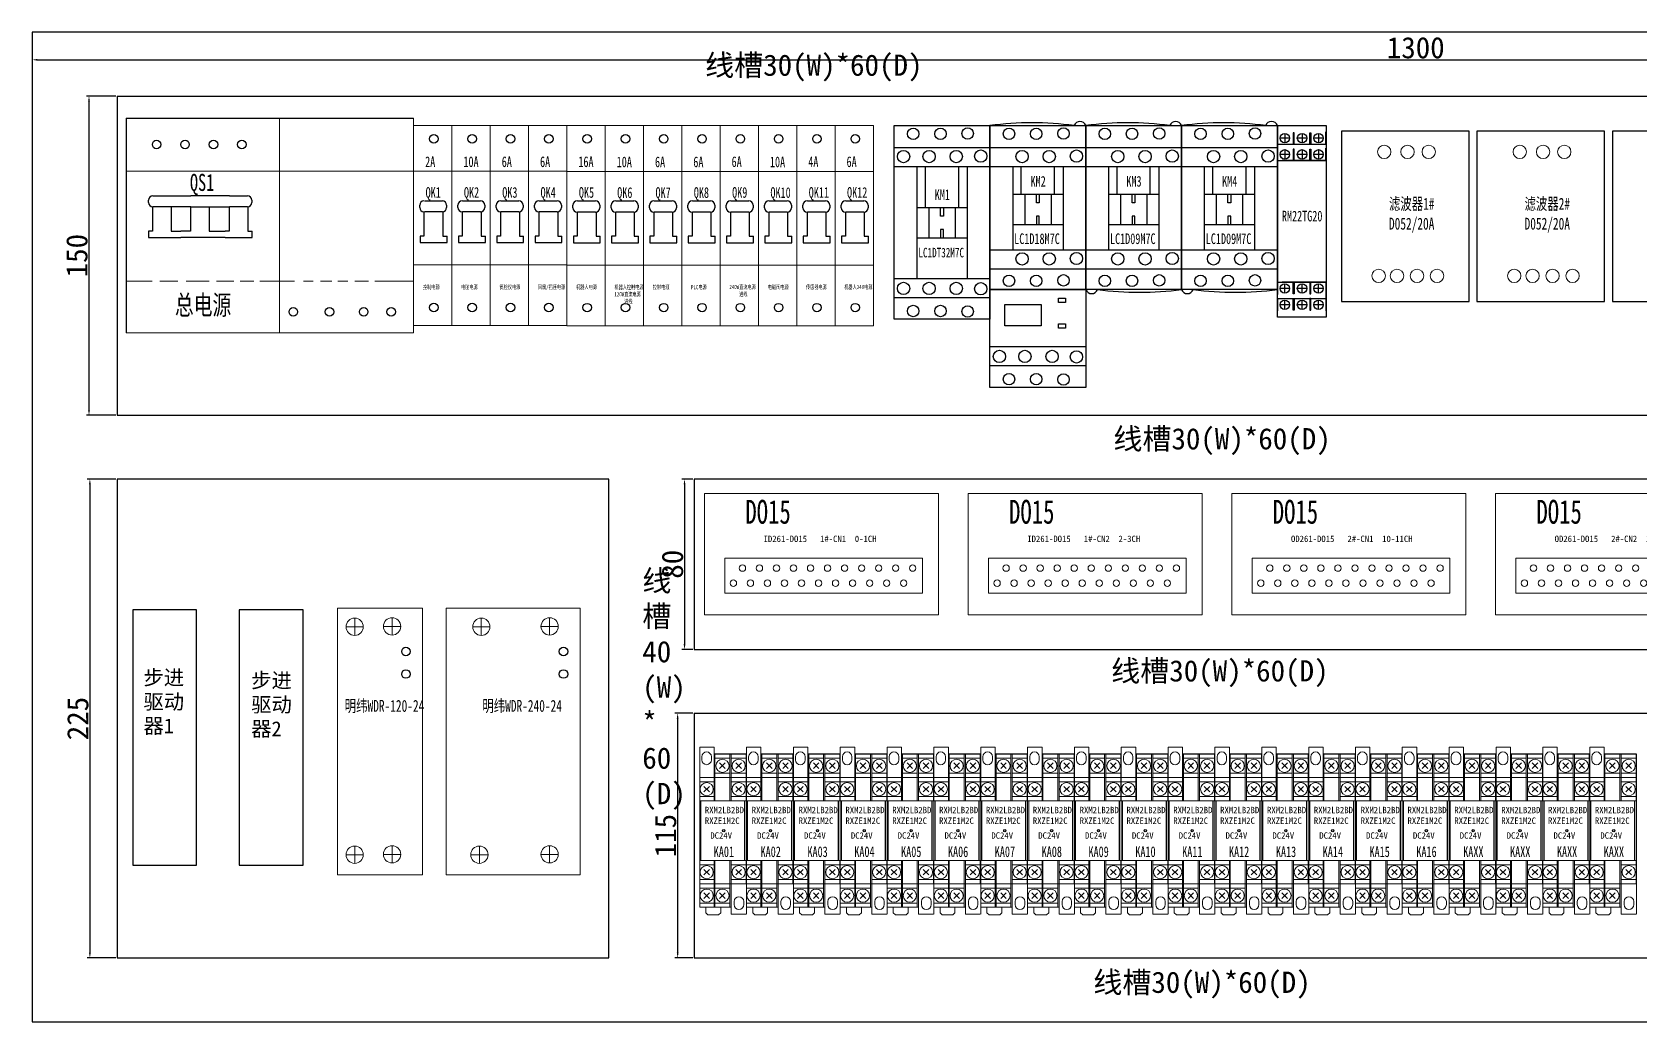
# Model space of a CAD drawing. Header units: millimetres. Extents: x -300 to 5587, y 233 to 3316.
# Drawn here: x 4188 to 4943, y 2559 to 3024 of the extents above; entities that cross this region are included whole.
import ezdxf

# ---------------------------------------------------------------- set-up
doc = ezdxf.new("R2010")
doc.units = ezdxf.units.MM
for name, color, linetype in [('Outline', 7, 'Continuous'), ('TEXT', 2, 'Continuous'), ('细实线层', 7, 'Continuous')]:
    doc.layers.add(name, color=color, linetype=linetype)
doc.layers.add('Z_OM_OUTLINE', color=7, linetype='Continuous', lineweight=30)
doc.styles.add('ST', font='', dxfattribs={"width": 0.8, "height": 300})
doc.styles.get("Standard").update_dxf_attribs({"font": ''})
doc.styles.add('宋', font='', dxfattribs={"width": 0.7})
doc.styles.get('ST').set_extended_font_data('SimSun')
doc.styles.get('Standard').set_extended_font_data('SimSun')
doc.styles.get('宋').set_extended_font_data('SimSun')
doc.dimstyles.new('ISO-25', dxfattribs={"dimtxt": 2.5, "dimasz": 2.5, "dimexe": 1.25, "dimexo": 0.625, "dimtad": 1, "dimtxsty": 'Standard', "dimcen": 2.5, "dimadec": 0, "dimazin": 0, "dimtfac": 1, "dimtmove": 0, "dimatfit": 3, "dimfxl": 1, "dimarcsym": 0})

# ---------------------------------------------------------------- blocks, each defined once
blk = doc.blocks.new('*D62')
at = {"color": 0, "lineweight": -2, "transparency": 16777216}
for p, q in [((4187.59, 3023.09), (4187.59, 3009.47)), ((5487.59, 3023.09), (5487.59, 3009.47)), ((4190.09, 3010.72), (5485.09, 3010.72))]:
    blk.add_line(p, q, dxfattribs=at)
at = {"color": 0, "transparency": 16777216}
for points in [[(4190.09, 3011.13), (4190.09, 3010.3), (4187.59, 3010.72)], [(5485.09, 3010.3), (5485.09, 3011.13), (5487.59, 3010.72)]]:
    blk.add_solid(points, dxfattribs=at)
at = {"layer": 'Defpoints', "color": 0, "transparency": 16777216}
for p in [(4187.59, 3023.71), (5487.59, 3023.71), (5487.59, 3010.72)]:
    blk.add_point(p, dxfattribs=at)
at = {"color": 0, "transparency": 16777216, "insert": (4837.59, 3016.34), "char_height": 3, "attachment_point": 5}
blk.add_mtext('{\\H3.333333x;1300}', dxfattribs=at)
blk = doc.blocks.new('*D64')
at = {"color": 0, "lineweight": -2, "transparency": 16777216}
for p, q in [((4226.96, 2993.71), (4213.04, 2993.71)), ((4214.29, 2991.21), (4214.29, 2846.21)), ((4226.96, 2843.71), (4213.04, 2843.71))]:
    blk.add_line(p, q, dxfattribs=at)
at = {"color": 0, "transparency": 16777216}
for points in [[(4214.71, 2991.21), (4213.87, 2991.21), (4214.29, 2993.71)], [(4213.87, 2846.21), (4214.71, 2846.21), (4214.29, 2843.71)]]:
    blk.add_solid(points, dxfattribs=at)
at = {"layer": 'Defpoints', "color": 0, "transparency": 16777216}
for p in [(4227.59, 2993.71), (4214.29, 2843.71), (4227.59, 2843.71)]:
    blk.add_point(p, dxfattribs=at)
at = {"color": 0, "transparency": 16777216, "insert": (4208.66, 2918.71), "char_height": 2.5, "attachment_point": 5, "rotation": 90}
blk.add_mtext('{\\H4x;150}', dxfattribs=at)
blk = doc.blocks.new('D015')
at = {"lineweight": 0}
for p, q in [((4907.11, 1796), (4797.11, 1796)), ((4907.11, 1739), (4907.11, 1796)), ((4797.11, 1739), (4907.11, 1739))]:
    blk.add_line(p, q, dxfattribs=at)
for centre in [(4814.94, 1760.94), (4822.94, 1760.94), (4830.94, 1760.94), (4838.94, 1760.94), (4846.94, 1760.94), (4854.94, 1760.94), (4862.94, 1760.94), (4870.94, 1760.94), (4878.94, 1760.94), (4886.94, 1760.94), (4894.94, 1760.94), (4810.7, 1753.88), (4818.7, 1753.88), (4826.7, 1753.88), (4834.7, 1753.88), (4842.7, 1753.88), (4850.7, 1753.88), (4858.7, 1753.88), (4866.7, 1753.88), (4874.7, 1753.88), (4882.7, 1753.88), (4890.7, 1753.88)]:
    blk.add_circle(centre, 1.5, dxfattribs=at)
at = {"layer": '细实线层', "lineweight": 0}
for p, q in [((4797.11, 1796), (4797.11, 1739)), ((4806.62, 1749.13), (4806.62, 1765.59)), ((4806.62, 1765.59), (4899.47, 1765.59)), ((4899.47, 1765.59), (4899.47, 1749.13)), ((4899.47, 1749.13), (4806.62, 1749.13))]:
    blk.add_line(p, q, dxfattribs=at)
at = {"lineweight": 0, "insert": (4816.32, 1793.01), "char_height": 11.2, "width": 74.3703, "attachment_point": 1, "style": '宋'}
blk.add_mtext('DO15', dxfattribs=at)
blk = doc.blocks.new('*D76')
at = {"color": 0, "lineweight": -2, "transparency": 16777216}
for p, q in [((4497.91, 2813.71), (4492.82, 2813.71)), ((4494.07, 2811.21), (4494.07, 2736.21)), ((4497.91, 2733.71), (4492.82, 2733.71))]:
    blk.add_line(p, q, dxfattribs=at)
at = {"color": 0, "transparency": 16777216}
for points in [[(4494.49, 2811.21), (4493.66, 2811.21), (4494.07, 2813.71)], [(4493.66, 2736.21), (4494.49, 2736.21), (4494.07, 2733.71)]]:
    blk.add_solid(points, dxfattribs=at)
at = {"layer": 'Defpoints', "color": 0, "transparency": 16777216}
for p in [(4498.53, 2813.71), (4494.07, 2733.71), (4498.53, 2733.71)]:
    blk.add_point(p, dxfattribs=at)
at = {"color": 0, "transparency": 16777216, "insert": (4488.45, 2773.71), "char_height": 2.5, "attachment_point": 5, "rotation": 90}
blk.add_mtext('{\\H4x;80}', dxfattribs=at)
blk = doc.blocks.new('*D77')
at = {"color": 0, "lineweight": -2, "transparency": 16777216}
for p, q in [((4497.91, 2703.71), (4489.59, 2703.71)), ((4490.84, 2701.21), (4490.84, 2591.21)), ((4497.91, 2588.71), (4489.59, 2588.71))]:
    blk.add_line(p, q, dxfattribs=at)
at = {"color": 0, "transparency": 16777216}
for points in [[(4491.26, 2701.21), (4490.42, 2701.21), (4490.84, 2703.71)], [(4490.42, 2591.21), (4491.26, 2591.21), (4490.84, 2588.71)]]:
    blk.add_solid(points, dxfattribs=at)
at = {"layer": 'Defpoints', "color": 0, "transparency": 16777216}
for p in [(4498.53, 2703.71), (4490.84, 2588.71), (4498.53, 2588.71)]:
    blk.add_point(p, dxfattribs=at)
at = {"color": 0, "transparency": 16777216, "insert": (4485.22, 2646.21), "char_height": 2.5, "attachment_point": 5, "rotation": 90}
blk.add_mtext('{\\H4x;115}', dxfattribs=at)
blk = doc.blocks.new('MY2NJ')
blk.add_line((24.97, 72), (9.75, 72))
at = {"color": 7, "linetype": 'Continuous'}
blk.add_line((24.18, 22), (24.18, 50), dxfattribs=at)
blk.add_circle((14.25, 36), 0.5, dxfattribs=at)
at = {"layer": 'Z_OM_OUTLINE', "lineweight": -2}
for p, q in [((2.97, 75.25), (9.75, 75.25)), ((2.97, 75.25), (2.97, 0)), ((3.96, 69.25), (3.96, 70.75)), ((8.46, 69.25), (8.46, 70.75)), ((9.75, 50), (9.75, 75.25)), ((10.15, 72), (10.15, 50)), ((17.15, 70), (10.15, 70)), ((17.15, 50), (17.15, 72)), ((17.78, 72), (17.78, 50)), ((24.78, 70), (17.78, 70)), ((24.78, 50), (24.78, 72)), ((24.97, -3.25), (24.97, 72)), ((2.97, 61), (24.97, 61)), ((10.15, 63), (17.15, 63)), ((12.34, 65.19), (14.96, 67.81)), ((14.96, 65.19), (12.34, 67.81)), ((17.78, 63), (24.78, 63)), ((22.59, 65.19), (19.97, 67.81)), ((19.97, 65.19), (22.59, 67.81)), ((9.75, 59), (2.97, 59)), ((7.56, 54.19), (4.94, 56.81)), ((4.94, 54.19), (7.56, 56.81)), ((24.78, 59), (17.78, 59)), ((22.59, 54.19), (19.97, 56.81)), ((19.97, 54.19), (22.59, 56.81)), ((2.97, 52), (9.75, 52)), ((2.97, 50), (9.75, 50)), ((3.5, 50), (3.5, 22)), ((25, 50), (3.5, 50)), ((10.15, 50), (17.15, 50)), ((17.78, 52), (24.78, 52)), ((17.78, 50), (24.78, 50)), ((9.75, 22), (2.97, 22)), ((9.75, 20), (2.97, 20)), ((25, 22), (3.5, 22)), ((7.56, 15.19), (4.94, 17.81)), ((4.94, 15.19), (7.56, 17.81)), ((9.75, 0), (9.75, 22)), ((17.15, 22), (10.15, 22)), ((10.15, 22), (10.15, 0)), ((17.15, 0), (17.15, 22)), ((24.78, 22), (17.78, 22)), ((17.78, 22), (17.78, -3.25)), ((24.78, 20), (17.78, 20)), ((22.59, 15.19), (19.97, 17.81)), ((19.97, 15.19), (22.59, 17.81)), ((24.78, 11), (24.78, 22)), ((2.97, 13), (9.75, 13)), ((24.97, 11), (2.97, 11)), ((9.75, 9), (2.97, 9)), ((17.15, 9), (10.15, 9)), ((17.78, 13), (24.78, 13)), ((2.97, 2), (9.75, 2)), ((2.97, 0), (17.78, 0)), ((7.56, 4.19), (4.94, 6.81)), ((4.94, 4.19), (7.56, 6.81)), ((5.87, -2.6), (5.87, 0)), ((10.15, 2), (17.15, 2)), ((14.96, 4.19), (12.34, 6.81)), ((12.34, 4.19), (14.96, 6.81)), ((12.88, 0), (12.88, -2.6)), ((19.15, 2.75), (19.15, 1.25)), ((23.65, 1.25), (23.65, 2.75)), ((6.87, -3.6), (5.87, -2.6)), ((11.88, -3.6), (6.87, -3.6)), ((12.88, -2.6), (11.88, -3.6)), ((24.78, -3.25), (17.78, -3.25))]:
    blk.add_line(p, q, dxfattribs=at)
for centre in [(13.65, 66.5), (21.28, 66.5), (6.25, 55.5), (21.28, 55.5), (6.25, 16.5), (21.28, 16.5), (6.25, 5.5), (13.65, 5.5)]:
    blk.add_circle(centre, 3.1, dxfattribs=at)
for centre, start, end in [((6.21, 70.75), 0, 180), ((6.21, 69.25), 180, 0), ((21.4, 2.75), 0, 180), ((21.4, 1.25), 180, 0)]:
    blk.add_arc(centre, 2.25, start, end, dxfattribs=at)
at = {"layer": 'Outline', "color": 0, "linetype": 'ByBlock', "ltscale": 8, "char_height": 3, "attachment_point": 1}
for s, insert in [('{\\C3;RXM2LB2BD\\PRXZE1M2C}', (5.41, 47.21)), ('{\\C3;DC24V}', (7.96, 35.23))]:
    blk.add_mtext(s, dxfattribs=dict(at, insert=insert))
blk = doc.blocks.new('*D79')
at = {"color": 0, "lineweight": -2, "transparency": 16777216}
for p, q in [((4226.96, 2813.71), (4213.46, 2813.71)), ((4214.71, 2811.21), (4214.71, 2591.21)), ((4226.96, 2588.71), (4213.46, 2588.71))]:
    blk.add_line(p, q, dxfattribs=at)
at = {"color": 0, "transparency": 16777216}
for points in [[(4215.12, 2811.21), (4214.29, 2811.21), (4214.71, 2813.71)], [(4214.29, 2591.21), (4215.12, 2591.21), (4214.71, 2588.71)]]:
    blk.add_solid(points, dxfattribs=at)
at = {"layer": 'Defpoints', "color": 0, "transparency": 16777216}
for p in [(4227.59, 2813.71), (4214.71, 2588.71), (4227.59, 2588.71)]:
    blk.add_point(p, dxfattribs=at)
at = {"color": 0, "transparency": 16777216, "insert": (4209.08, 2701.21), "char_height": 2.5, "attachment_point": 5, "rotation": 90}
blk.add_mtext('{\\H4x;225}', dxfattribs=at)

msp = doc.modelspace()

# ---------------------------------------------------------------- linework, layer by layer
for p, q in [((4227.585, 2993.711), (5002.833, 2993.711)), ((4227.585, 2993.711), (4227.585, 2843.711)), ((4231.78, 2983.365), (4366.78, 2983.365)), ((4231.78, 2983.365), (4231.78, 2882.365)), ((4772.695, 2976.868), (4772.578, 2976.868)), ((4772.578, 2976.868), (4772.578, 2963.419)), ((4772.695, 2971.076), (4772.695, 2976.868)), ((4776.096, 2976.169), (4776.096, 2971.745)), ((4784.174, 2976.169), (4784.174, 2971.745)), ((4791.961, 2976.169), (4791.961, 2971.745)), ((4795.362, 2976.868), (4795.478, 2976.868)), ((4795.362, 2971.076), (4795.362, 2976.868)), ((4795.478, 2976.868), (4795.478, 2976.23)), ((4795.478, 2976.868), (4795.478, 2963.419)), ((4592.578, 2969.491), (4637.578, 2969.491)), ((4637.578, 2969.491), (4682.578, 2969.491)), ((4682.578, 2969.491), (4727.578, 2969.491)), ((4727.578, 2969.491), (4772.578, 2969.491)), ((4772.578, 2971.076), (4795.478, 2971.076)), ((4772.695, 2969.21), (4772.578, 2969.21)), ((4772.695, 2963.419), (4772.695, 2969.21)), ((4778.243, 2973.957), (4773.884, 2973.957)), ((4776.096, 2968.511), (4776.096, 2964.087)), ((4786.321, 2973.957), (4781.962, 2973.957)), ((4784.174, 2968.511), (4784.174, 2964.087)), ((4794.108, 2973.957), (4789.749, 2973.957)), ((4791.961, 2968.511), (4791.961, 2964.087)), ((4795.362, 2963.419), (4795.362, 2969.21)), ((4795.362, 2969.21), (4795.478, 2969.21)), ((4772.578, 2963.419), (4795.478, 2963.419)), ((4778.243, 2966.299), (4773.884, 2966.299)), ((4795.478, 2963.419), (4774.794, 2963.419)), ((4786.321, 2966.299), (4781.962, 2966.299)), ((4794.108, 2966.299), (4789.749, 2966.299)), ((4592.578, 2960.619), (4637.578, 2960.619)), ((4603.25, 2960.619), (4603.25, 2907.989)), ((4607.264, 2941.27), (4607.264, 2960.619)), ((4622.893, 2941.27), (4622.893, 2960.619)), ((4626.907, 2960.619), (4626.907, 2907.989)), ((4637.578, 2960.619), (4682.578, 2960.619)), ((4648.25, 2960.619), (4648.25, 2921.374)), ((4652.264, 2947.546), (4652.264, 2960.619)), ((4667.893, 2947.546), (4667.893, 2960.619)), ((4671.907, 2960.619), (4671.907, 2921.374)), ((4682.578, 2960.619), (4727.578, 2960.619)), ((4693.25, 2960.619), (4693.25, 2921.374)), ((4697.264, 2947.546), (4697.264, 2960.619)), ((4712.893, 2947.546), (4712.893, 2960.619)), ((4716.907, 2960.619), (4716.907, 2921.374)), ((4727.578, 2960.619), (4772.578, 2960.619)), ((4738.25, 2960.619), (4738.25, 2921.374)), ((4742.264, 2947.546), (4742.264, 2960.619)), ((4757.893, 2947.546), (4757.893, 2960.619)), ((4761.907, 2960.619), (4761.907, 2921.374)), ((4648.25, 2947.546), (4671.907, 2947.546)), ((4653.896, 2947.546), (4653.896, 2933.31)), ((4659.389, 2943.595), (4659.389, 2947.546)), ((4660.669, 2947.546), (4660.669, 2943.595)), ((4666.261, 2947.546), (4666.261, 2933.31)), ((4693.25, 2947.546), (4716.907, 2947.546)), ((4698.896, 2947.546), (4698.896, 2933.31)), ((4704.389, 2943.595), (4704.389, 2947.546)), ((4705.669, 2947.546), (4705.669, 2943.595)), ((4711.261, 2947.546), (4711.261, 2933.31)), ((4738.25, 2947.546), (4761.907, 2947.546)), ((4743.896, 2947.546), (4743.896, 2933.31)), ((4749.389, 2943.595), (4749.389, 2947.546)), ((4750.669, 2947.546), (4750.669, 2943.595)), ((4756.261, 2947.546), (4756.261, 2933.31)), ((4603.25, 2941.27), (4626.907, 2941.27)), ((4608.896, 2941.27), (4608.896, 2927.034)), ((4614.389, 2937.319), (4614.389, 2941.27)), ((4615.669, 2941.27), (4615.669, 2937.319)), ((4621.261, 2941.27), (4621.261, 2927.034)), ((4660.669, 2943.595), (4659.389, 2943.595)), ((4705.669, 2943.595), (4704.389, 2943.595)), ((4750.669, 2943.595), (4749.389, 2943.595)), ((4615.669, 2937.319), (4614.389, 2937.319)), ((4615.669, 2930.985), (4614.389, 2930.985)), ((4614.389, 2930.985), (4614.389, 2927.034)), ((4615.669, 2927.034), (4615.669, 2930.985)), ((4648.25, 2933.31), (4671.907, 2933.31)), ((4660.669, 2937.261), (4659.389, 2937.261)), ((4659.389, 2937.261), (4659.389, 2933.31)), ((4660.669, 2933.31), (4660.669, 2937.261)), ((4693.25, 2933.31), (4716.907, 2933.31)), ((4705.669, 2937.261), (4704.389, 2937.261)), ((4704.389, 2937.261), (4704.389, 2933.31)), ((4705.669, 2933.31), (4705.669, 2937.261)), ((4738.25, 2933.31), (4761.907, 2933.31)), ((4750.669, 2937.261), (4749.389, 2937.261)), ((4749.389, 2937.261), (4749.389, 2933.31)), ((4750.669, 2933.31), (4750.669, 2937.261)), ((4278.301, 2927.191), (4290.958, 2927.191)), ((4369.838, 2927.905), (4369.838, 2924.841)), ((4369.838, 2924.841), (4382.495, 2924.841)), ((4387.838, 2927.905), (4387.838, 2924.841)), ((4387.838, 2924.841), (4400.495, 2924.841)), ((4405.838, 2927.905), (4405.838, 2924.841)), ((4405.838, 2924.841), (4418.495, 2924.841)), ((4423.838, 2927.905), (4423.838, 2924.841)), ((4423.838, 2924.841), (4436.495, 2924.841)), ((4441.838, 2927.844), (4441.838, 2924.779)), ((4441.838, 2924.779), (4454.495, 2924.779)), ((4459.838, 2927.844), (4459.838, 2924.779)), ((4459.838, 2924.779), (4472.495, 2924.779)), ((4477.838, 2927.844), (4477.838, 2924.779)), ((4477.838, 2924.779), (4490.495, 2924.779)), ((4495.838, 2927.844), (4495.838, 2924.779)), ((4495.838, 2924.779), (4508.495, 2924.779)), ((4513.838, 2927.844), (4513.838, 2924.779)), ((4513.838, 2924.779), (4526.495, 2924.779)), ((4531.838, 2927.844), (4531.838, 2924.779)), ((4531.838, 2924.779), (4544.495, 2924.779)), ((4549.838, 2927.844), (4549.838, 2924.779)), ((4549.838, 2924.779), (4562.495, 2924.779)), ((4567.838, 2927.844), (4567.838, 2924.779)), ((4567.838, 2924.779), (4580.495, 2924.779)), ((4603.25, 2927.034), (4626.907, 2927.034)), ((4637.578, 2921.374), (4682.578, 2921.374)), ((4682.578, 2921.374), (4727.578, 2921.374)), ((4727.578, 2921.374), (4772.578, 2921.374)), ((4592.578, 2907.989), (4637.578, 2907.989)), ((4637.578, 2912.502), (4682.578, 2912.502)), ((4682.578, 2912.502), (4727.578, 2912.502)), ((4727.578, 2912.502), (4772.578, 2912.502)), ((4772.578, 2906.19), (4795.478, 2906.19)), ((4772.578, 2892.741), (4772.578, 2906.19)), ((4772.695, 2900.398), (4772.578, 2900.398)), ((4772.695, 2906.19), (4772.695, 2900.398)), ((4778.243, 2903.309), (4773.884, 2903.309)), ((4795.478, 2906.19), (4774.794, 2906.19)), ((4776.096, 2901.097), (4776.096, 2905.521)), ((4786.321, 2903.309), (4781.962, 2903.309)), ((4784.174, 2901.097), (4784.174, 2905.521)), ((4794.108, 2903.309), (4789.749, 2903.309)), ((4791.961, 2901.097), (4791.961, 2905.521)), ((4795.362, 2906.19), (4795.362, 2900.398)), ((4795.362, 2900.398), (4795.478, 2900.398)), ((4795.478, 2892.741), (4795.478, 2906.19)), ((4592.578, 2899.117), (4637.578, 2899.117)), ((4772.578, 2898.532), (4795.478, 2898.532)), ((4772.695, 2898.532), (4772.695, 2892.741)), ((4778.243, 2895.651), (4773.884, 2895.651)), ((4776.096, 2893.439), (4776.096, 2897.863)), ((4786.321, 2895.651), (4781.962, 2895.651)), ((4784.174, 2893.439), (4784.174, 2897.863)), ((4794.108, 2895.651), (4789.749, 2895.651)), ((4791.961, 2893.439), (4791.961, 2897.863)), ((4795.362, 2898.532), (4795.362, 2892.741)), ((4772.695, 2892.741), (4772.578, 2892.741)), ((4795.362, 2892.741), (4795.478, 2892.741)), ((4637.578, 2875.989), (4682.578, 2875.989)), ((4637.578, 2867.117), (4682.578, 2867.117)), ((4227.585, 2843.711), (5002.833, 2843.711)), ((4227.585, 2813.711), (4227.585, 2588.711)), ((4458.531, 2813.711), (4227.585, 2813.711)), ((4458.531, 2588.711), (4458.531, 2813.711)), ((5447.585, 2813.711), (4498.531, 2813.711)), ((4498.531, 2813.711), (4498.531, 2733.711)), ((4498.531, 2733.711), (5447.585, 2733.711)), ((4498.531, 2703.711), (5447.585, 2703.711)), ((4498.531, 2703.711), (4498.531, 2588.711)), ((4227.585, 2588.711), (4458.531, 2588.711)), ((4498.531, 2588.711), (5447.585, 2588.711))]:
    msp.add_line(p, q)
at = {"color": 0}
for p, q in [((4244.301, 2946.839), (4262.099, 2946.839)), ((4280.301, 2946.839), (4262.099, 2946.839)), ((4280.301, 2946.839), (4288.752, 2946.839)), ((4242.301, 2943.611), (4242.301, 2944.839)), ((4244.105, 2941.611), (4244.105, 2930.255)), ((4262.099, 2941.611), (4244.301, 2941.611)), ((4252.948, 2941.611), (4252.948, 2930.255)), ((4261.904, 2941.611), (4261.904, 2930.255)), ((4262.099, 2941.611), (4280.301, 2941.611)), ((4270.746, 2941.611), (4270.746, 2930.255)), ((4280.105, 2941.611), (4280.105, 2930.255)), ((4288.752, 2941.611), (4280.301, 2941.611)), ((4288.948, 2941.611), (4288.948, 2930.255)), ((4290.752, 2944.839), (4290.752, 2943.611)), ((4369.642, 2941.261), (4369.642, 2942.488)), ((4371.642, 2939.261), (4371.642, 2927.905)), ((4371.838, 2944.488), (4380.289, 2944.488)), ((4380.289, 2939.261), (4371.838, 2939.261)), ((4380.485, 2939.261), (4380.485, 2927.905)), ((4382.289, 2942.488), (4382.289, 2941.261)), ((4387.642, 2941.261), (4387.642, 2942.488)), ((4389.642, 2939.261), (4389.642, 2927.905)), ((4389.838, 2944.488), (4398.289, 2944.488)), ((4398.289, 2939.261), (4389.838, 2939.261)), ((4398.485, 2939.261), (4398.485, 2927.905)), ((4400.289, 2942.488), (4400.289, 2941.261)), ((4405.642, 2941.261), (4405.642, 2942.488)), ((4407.642, 2939.261), (4407.642, 2927.905)), ((4407.838, 2944.488), (4416.289, 2944.488)), ((4416.289, 2939.261), (4407.838, 2939.261)), ((4416.485, 2939.261), (4416.485, 2927.905)), ((4418.289, 2942.488), (4418.289, 2941.261)), ((4423.642, 2941.261), (4423.642, 2942.488)), ((4425.642, 2939.261), (4425.642, 2927.905)), ((4425.838, 2944.488), (4434.289, 2944.488)), ((4434.289, 2939.261), (4425.838, 2939.261)), ((4434.485, 2939.261), (4434.485, 2927.905)), ((4436.289, 2942.488), (4436.289, 2941.261)), ((4441.642, 2941.2), (4441.642, 2942.427)), ((4443.642, 2939.2), (4443.642, 2927.844)), ((4443.838, 2944.427), (4452.289, 2944.427)), ((4452.289, 2939.2), (4443.838, 2939.2)), ((4452.485, 2939.2), (4452.485, 2927.844)), ((4454.289, 2942.427), (4454.289, 2941.2)), ((4459.642, 2941.2), (4459.642, 2942.427)), ((4461.642, 2939.2), (4461.642, 2927.844)), ((4461.838, 2944.427), (4470.289, 2944.427)), ((4470.289, 2939.2), (4461.838, 2939.2)), ((4470.485, 2939.2), (4470.485, 2927.844)), ((4472.289, 2942.427), (4472.289, 2941.2)), ((4477.642, 2941.2), (4477.642, 2942.427)), ((4479.642, 2939.2), (4479.642, 2927.844)), ((4479.838, 2944.427), (4488.289, 2944.427)), ((4488.289, 2939.2), (4479.838, 2939.2)), ((4488.485, 2939.2), (4488.485, 2927.844)), ((4490.289, 2942.427), (4490.289, 2941.2)), ((4495.642, 2941.2), (4495.642, 2942.427)), ((4497.642, 2939.2), (4497.642, 2927.844)), ((4497.838, 2944.427), (4506.289, 2944.427)), ((4506.289, 2939.2), (4497.838, 2939.2)), ((4506.485, 2939.2), (4506.485, 2927.844)), ((4508.289, 2942.427), (4508.289, 2941.2)), ((4513.642, 2941.2), (4513.642, 2942.427)), ((4515.642, 2939.2), (4515.642, 2927.844)), ((4515.838, 2944.427), (4524.289, 2944.427)), ((4524.289, 2939.2), (4515.838, 2939.2)), ((4524.485, 2939.2), (4524.485, 2927.844)), ((4526.289, 2942.427), (4526.289, 2941.2)), ((4531.642, 2941.2), (4531.642, 2942.427)), ((4533.642, 2939.2), (4533.642, 2927.844)), ((4533.838, 2944.427), (4542.289, 2944.427)), ((4542.289, 2939.2), (4533.838, 2939.2)), ((4542.485, 2939.2), (4542.485, 2927.844)), ((4544.289, 2942.427), (4544.289, 2941.2)), ((4549.642, 2941.2), (4549.642, 2942.427)), ((4551.642, 2939.2), (4551.642, 2927.844)), ((4551.838, 2944.427), (4560.289, 2944.427)), ((4560.289, 2939.2), (4551.838, 2939.2)), ((4560.485, 2939.2), (4560.485, 2927.844)), ((4562.289, 2942.427), (4562.289, 2941.2)), ((4567.642, 2941.2), (4567.642, 2942.427)), ((4569.642, 2939.2), (4569.642, 2927.844)), ((4569.838, 2944.427), (4578.289, 2944.427)), ((4578.289, 2939.2), (4569.838, 2939.2)), ((4578.485, 2939.2), (4578.485, 2927.844)), ((4580.289, 2942.427), (4580.289, 2941.2)), ((4244.105, 2930.255), (4242.301, 2930.255)), ((4242.301, 2930.255), (4242.301, 2927.191)), ((4242.301, 2927.191), (4257.426, 2927.191)), ((4252.948, 2930.255), (4257.426, 2930.255)), ((4261.904, 2930.255), (4257.426, 2930.255)), ((4278.301, 2927.191), (4257.426, 2927.191)), ((4270.746, 2930.255), (4278.301, 2930.255)), ((4280.105, 2930.255), (4278.301, 2930.255)), ((4288.948, 2930.255), (4290.958, 2930.255)), ((4371.642, 2927.905), (4369.838, 2927.905)), ((4380.485, 2927.905), (4382.495, 2927.905)), ((4389.642, 2927.905), (4387.838, 2927.905)), ((4398.485, 2927.905), (4400.495, 2927.905)), ((4407.642, 2927.905), (4405.838, 2927.905)), ((4416.485, 2927.905), (4418.495, 2927.905)), ((4425.642, 2927.905), (4423.838, 2927.905)), ((4434.485, 2927.905), (4436.495, 2927.905)), ((4443.642, 2927.844), (4441.838, 2927.844)), ((4452.485, 2927.844), (4454.495, 2927.844)), ((4461.642, 2927.844), (4459.838, 2927.844)), ((4470.485, 2927.844), (4472.495, 2927.844)), ((4479.642, 2927.844), (4477.838, 2927.844)), ((4488.485, 2927.844), (4490.495, 2927.844)), ((4497.642, 2927.844), (4495.838, 2927.844)), ((4506.485, 2927.844), (4508.495, 2927.844)), ((4515.642, 2927.844), (4513.838, 2927.844)), ((4524.485, 2927.844), (4526.495, 2927.844)), ((4533.642, 2927.844), (4531.838, 2927.844)), ((4542.485, 2927.844), (4544.495, 2927.844)), ((4551.642, 2927.844), (4549.838, 2927.844)), ((4560.485, 2927.844), (4562.495, 2927.844)), ((4569.642, 2927.844), (4567.838, 2927.844)), ((4578.485, 2927.844), (4580.495, 2927.844))]:
    msp.add_line(p, q, dxfattribs=at)
at = {"lineweight": 0}
for p, q in [((4331.019, 2753.017), (4371.019, 2753.017)), ((4331.019, 2627.817), (4331.019, 2753.017)), ((4371.019, 2753.017), (4371.019, 2627.817)), ((4382.035, 2753.017), (4445.035, 2753.017)), ((4382.035, 2627.817), (4382.035, 2753.017)), ((4445.035, 2753.017), (4445.035, 2627.817)), ((4335.046, 2744.328), (4343.164, 2744.328)), ((4339.105, 2748.386), (4339.105, 2740.269)), ((4352.621, 2744.492), (4360.739, 2744.492)), ((4356.68, 2748.55), (4356.68, 2740.433)), ((4394.541, 2744.328), (4402.659, 2744.328)), ((4398.6, 2748.386), (4398.6, 2740.269)), ((4426.637, 2744.492), (4434.754, 2744.492)), ((4430.696, 2748.55), (4430.696, 2740.433)), ((4335.046, 2637.245), (4343.164, 2637.245)), ((4339.105, 2641.303), (4339.105, 2633.186)), ((4352.621, 2637.409), (4360.739, 2637.409)), ((4356.68, 2641.468), (4356.68, 2633.35)), ((4393.633, 2637.245), (4401.75, 2637.245)), ((4397.691, 2641.303), (4397.691, 2633.186)), ((4426.637, 2637.409), (4434.754, 2637.409)), ((4430.696, 2641.468), (4430.696, 2633.35)), ((4371.019, 2627.817), (4331.019, 2627.817)), ((4445.035, 2627.817), (4382.035, 2627.817))]:
    msp.add_line(p, q, dxfattribs=at)
for points in [[(5487.585, 3023.711), (4187.585, 3023.711), (4187.585, 2558.711), (5487.585, 2558.711)], [(4592.578, 2979.804), (4637.578, 2979.804), (4637.578, 2888.804), (4592.578, 2888.804)], [(4637.578, 2979.804), (4682.578, 2979.804), (4682.578, 2902.804), (4637.578, 2902.804)], [(4682.578, 2979.804), (4727.578, 2979.804), (4727.578, 2902.804), (4682.578, 2902.804)], [(4727.578, 2979.804), (4772.578, 2979.804), (4772.578, 2902.804), (4727.578, 2902.804)], [(4772.578, 2979.804), (4795.478, 2979.804), (4795.478, 2889.804), (4772.578, 2889.804)], [(4780.017, 2971.076), (4780.461, 2971.076), (4780.461, 2976.455), (4780.017, 2976.455)], [(4788.331, 2971.076), (4787.886, 2971.076), (4787.886, 2976.455), (4788.331, 2976.455)], [(4862.652, 2977.145), (4802.652, 2977.145), (4802.652, 2897.145), (4862.652, 2897.145)], [(4926.345, 2977.145), (4866.345, 2977.145), (4866.345, 2897.145), (4926.345, 2897.145)], [(4990.037, 2977.145), (4930.037, 2977.145), (4930.037, 2897.145), (4990.037, 2897.145)], [(4780.017, 2963.419), (4780.461, 2963.419), (4780.461, 2968.798), (4780.017, 2968.798)], [(4788.331, 2963.419), (4787.886, 2963.419), (4787.886, 2968.798), (4788.331, 2968.798)], [(4637.578, 2902.804), (4682.578, 2902.804), (4682.578, 2856.804), (4637.578, 2856.804)], [(4780.017, 2906.19), (4780.461, 2906.19), (4780.461, 2900.811), (4780.017, 2900.811)], [(4788.331, 2906.19), (4787.886, 2906.19), (4787.886, 2900.811), (4788.331, 2900.811)], [(4644.506, 2895.824), (4661.592, 2895.824), (4661.592, 2885.713), (4644.506, 2885.713)], [(4669.738, 2898.712), (4673.071, 2898.712), (4673.071, 2896.649), (4669.738, 2896.649)], [(4780.017, 2898.532), (4780.461, 2898.532), (4780.461, 2893.153), (4780.017, 2893.153)], [(4788.331, 2898.532), (4787.886, 2898.532), (4787.886, 2893.153), (4788.331, 2893.153)], [(4669.738, 2886.65), (4673.071, 2886.65), (4673.071, 2884.587), (4669.738, 2884.587)]]:
    msp.add_lwpolyline(points, close=True)
at = {"color": 0, "lineweight": -2}
for points in [[(4234.836, 2632.257), (4264.836, 2632.257), (4264.836, 2752.257), (4234.836, 2752.257)], [(4284.836, 2632.257), (4314.836, 2632.257), (4314.836, 2752.257), (4284.836, 2752.257)]]:
    msp.add_lwpolyline(points, close=True, dxfattribs=at)
for centre, radius in [((4601.517, 2975.912), 2.69), ((4614.308, 2975.912), 2.69), ((4627.1, 2976.118), 2.69), ((4646.517, 2975.912), 2.69), ((4659.308, 2975.912), 2.69), ((4672.1, 2976.118), 2.69), ((4691.517, 2975.912), 2.69), ((4704.308, 2975.912), 2.69), ((4717.1, 2976.118), 2.69), ((4736.517, 2975.912), 2.69), ((4749.308, 2975.912), 2.69), ((4762.1, 2976.118), 2.69), ((4776.096, 2973.957), 2.212), ((4784.174, 2973.957), 2.212), ((4791.961, 2973.957), 2.212), ((4633.208, 2965.48), 2.888), ((4678.208, 2965.48), 2.888), ((4723.208, 2965.48), 2.888), ((4768.208, 2965.48), 2.888), ((4776.096, 2966.299), 2.212), ((4784.174, 2966.299), 2.212), ((4791.961, 2966.299), 2.212), ((4596.989, 2965.273), 2.888), ((4608.968, 2965.273), 2.888), ((4621.759, 2965.273), 2.888), ((4652.625, 2965.273), 2.888), ((4665.416, 2965.273), 2.888), ((4697.625, 2965.273), 2.888), ((4710.416, 2965.273), 2.888), ((4742.625, 2965.273), 2.888), ((4755.416, 2965.273), 2.888), ((4652.625, 2917.156), 2.888), ((4665.416, 2917.156), 2.888), ((4678.208, 2917.362), 2.888), ((4697.625, 2917.156), 2.888), ((4710.416, 2917.156), 2.888), ((4723.208, 2917.362), 2.888), ((4742.625, 2917.156), 2.888), ((4755.416, 2917.156), 2.888), ((4768.208, 2917.362), 2.888), ((4646.517, 2906.874), 2.69), ((4659.308, 2906.874), 2.69), ((4672.1, 2907.081), 2.69), ((4691.517, 2906.874), 2.69), ((4704.308, 2906.874), 2.69), ((4717.1, 2907.081), 2.69), ((4736.517, 2906.874), 2.69), ((4749.308, 2906.874), 2.69), ((4762.1, 2907.081), 2.69), ((4596.989, 2903.335), 2.888), ((4608.968, 2903.335), 2.888), ((4621.759, 2903.335), 2.888), ((4633.208, 2903.128), 2.888), ((4776.096, 2903.309), 2.212), ((4784.174, 2903.309), 2.212), ((4791.961, 2903.309), 2.212), ((4601.517, 2892.696), 2.69), ((4614.308, 2892.696), 2.69), ((4627.1, 2892.49), 2.69), ((4776.096, 2895.651), 2.212), ((4784.174, 2895.651), 2.212), ((4791.961, 2895.651), 2.212), ((4641.989, 2871.335), 2.888), ((4653.968, 2871.335), 2.888), ((4666.759, 2871.335), 2.888), ((4678.208, 2871.128), 2.888), ((4646.517, 2860.696), 2.69), ((4659.308, 2860.696), 2.69), ((4672.1, 2860.49), 2.69)]:
    msp.add_circle(centre, radius)
at = {"color": 0, "linetype": 'Continuous'}
for centre in [(4246.069, 2970.972), (4259.4, 2970.972), (4272.731, 2970.972), (4286.061, 2970.972), (4376.293, 2973.607), (4394.293, 2973.607), (4412.293, 2973.607), (4430.293, 2973.607), (4448.293, 2973.546), (4466.293, 2973.546), (4484.293, 2973.546), (4502.293, 2973.546), (4520.293, 2973.546), (4538.293, 2973.546), (4556.293, 2973.546), (4574.293, 2973.546), (4310.28, 2892.306), (4327.324, 2892.306), (4343.337, 2892.306), (4356.255, 2892.306), (4376.293, 2894.346), (4394.293, 2894.346), (4412.293, 2894.346), (4430.293, 2894.346), (4448.293, 2894.285), (4466.293, 2894.285), (4484.293, 2894.285), (4502.293, 2894.285), (4520.293, 2894.285), (4538.293, 2894.285), (4556.293, 2894.285), (4574.293, 2894.285), (4363.2, 2732.702), (4437.216, 2732.702), (4363.2, 2722.133), (4437.216, 2722.133)]:
    msp.add_circle(centre, 2.01, dxfattribs=at)
at = {"lineweight": 0}
for centre in [(4339.105, 2744.328), (4356.68, 2744.492), (4398.6, 2744.328), (4430.696, 2744.492), (4339.105, 2637.245), (4356.68, 2637.409), (4397.691, 2637.245), (4430.696, 2637.409)]:
    msp.add_circle(centre, 4.059, dxfattribs=at)
for centre, radius, start, end in [((4657.339, 2831.494), 149.62, 82.410511, 97.589489), ((4679.839, 2978.874), 2.892, 18.751877, 161.248123), ((4702.339, 2831.494), 149.62, 82.410511, 97.589489), ((4724.839, 2978.874), 2.892, 18.751877, 161.248123), ((4747.339, 2831.494), 149.62, 82.410511, 97.589489), ((4769.839, 2978.874), 2.892, 18.751877, 161.248123), ((4685.317, 2903.734), 2.892, 198.751877, 341.248123), ((4707.817, 3051.114), 149.62, 262.410511, 277.589489), ((4730.317, 2903.734), 2.892, 198.751877, 341.248123), ((4752.817, 3051.114), 149.62, 262.410511, 277.589489)]:
    msp.add_arc(centre, radius, start, end)
at = {"color": 0}
for centre, start, end in [((4244.301, 2944.839), 90, 180), ((4288.752, 2944.839), 0, 90), ((4244.301, 2943.611), 180, 270), ((4288.752, 2943.611), 270, 0), ((4371.642, 2942.488), 90, 180), ((4371.642, 2941.261), 180, 270), ((4380.289, 2942.488), 0, 90), ((4380.289, 2941.261), 270, 0), ((4389.642, 2942.488), 90, 180), ((4389.642, 2941.261), 180, 270), ((4398.289, 2942.488), 0, 90), ((4398.289, 2941.261), 270, 0), ((4407.642, 2942.488), 90, 180), ((4407.642, 2941.261), 180, 270), ((4416.289, 2942.488), 0, 90), ((4416.289, 2941.261), 270, 0), ((4425.642, 2942.488), 90, 180), ((4425.642, 2941.261), 180, 270), ((4434.289, 2942.488), 0, 90), ((4434.289, 2941.261), 270, 0), ((4443.642, 2942.427), 90, 180), ((4443.642, 2941.2), 180, 270), ((4452.289, 2942.427), 0, 90), ((4452.289, 2941.2), 270, 0), ((4461.642, 2942.427), 90, 180), ((4461.642, 2941.2), 180, 270), ((4470.289, 2942.427), 0, 90), ((4470.289, 2941.2), 270, 0), ((4479.642, 2942.427), 90, 180), ((4479.642, 2941.2), 180, 270), ((4488.289, 2942.427), 0, 90), ((4488.289, 2941.2), 270, 0), ((4497.642, 2942.427), 90, 180), ((4497.642, 2941.2), 180, 270), ((4506.289, 2942.427), 0, 90), ((4506.289, 2941.2), 270, 0), ((4515.642, 2942.427), 90, 180), ((4515.642, 2941.2), 180, 270), ((4524.289, 2942.427), 0, 90), ((4524.289, 2941.2), 270, 0), ((4533.642, 2942.427), 90, 180), ((4533.642, 2941.2), 180, 270), ((4542.289, 2942.427), 0, 90), ((4542.289, 2941.2), 270, 0), ((4551.642, 2942.427), 90, 180), ((4551.642, 2941.2), 180, 270), ((4560.289, 2942.427), 0, 90), ((4560.289, 2941.2), 270, 0), ((4569.642, 2942.427), 90, 180), ((4569.642, 2941.2), 180, 270), ((4578.289, 2942.427), 0, 90), ((4578.289, 2941.2), 270, 0)]:
    msp.add_arc(centre, 2, start, end, dxfattribs=at)
at = {"layer": 'TEXT', "linetype": 'Continuous'}
for p, q in [((4290.958, 2927.191), (4290.958, 2930.255)), ((4382.495, 2924.841), (4382.495, 2927.905)), ((4400.495, 2924.841), (4400.495, 2927.905)), ((4418.495, 2924.841), (4418.495, 2927.905)), ((4436.495, 2924.841), (4436.495, 2927.905)), ((4454.495, 2924.779), (4454.495, 2927.844)), ((4472.495, 2924.779), (4472.495, 2927.844)), ((4490.495, 2924.779), (4490.495, 2927.844)), ((4508.495, 2924.779), (4508.495, 2927.844)), ((4526.495, 2924.779), (4526.495, 2927.844)), ((4544.495, 2924.779), (4544.495, 2927.844)), ((4562.495, 2924.779), (4562.495, 2927.844)), ((4580.495, 2924.779), (4580.495, 2927.844))]:
    msp.add_line(p, q, dxfattribs=at)
at = {"layer": '细实线层', "lineweight": 0}
for p, q in [((4303.78, 2983.365), (4303.78, 2882.365)), ((4366.78, 2983.365), (4366.78, 2882.365)), ((4366.78, 2983.365), (4366.78, 2889.365)), ((4366.78, 2979.865), (4384.78, 2979.865)), ((4366.78, 2979.865), (4366.78, 2885.865)), ((4384.78, 2979.865), (4384.78, 2885.865)), ((4384.78, 2979.865), (4384.78, 2885.865)), ((4384.78, 2979.865), (4402.78, 2979.865)), ((4402.78, 2979.865), (4402.78, 2885.865)), ((4402.78, 2979.865), (4402.78, 2885.865)), ((4402.78, 2979.865), (4420.78, 2979.865)), ((4420.78, 2979.865), (4420.78, 2885.865)), ((4420.78, 2979.865), (4420.78, 2885.865)), ((4420.78, 2979.865), (4438.78, 2979.865)), ((4438.78, 2979.865), (4438.78, 2885.865)), ((4438.78, 2979.804), (4438.78, 2885.804)), ((4438.78, 2979.804), (4456.78, 2979.804)), ((4456.78, 2979.804), (4456.78, 2885.804)), ((4456.78, 2979.804), (4456.78, 2885.804)), ((4456.78, 2979.804), (4474.78, 2979.804)), ((4474.78, 2979.804), (4474.78, 2885.804)), ((4474.78, 2979.804), (4474.78, 2885.804)), ((4474.78, 2979.804), (4492.78, 2979.804)), ((4492.78, 2979.804), (4492.78, 2885.804)), ((4492.78, 2979.804), (4492.78, 2885.804)), ((4492.78, 2979.804), (4510.78, 2979.804)), ((4510.78, 2979.804), (4510.78, 2885.804)), ((4510.78, 2979.804), (4510.78, 2885.804)), ((4510.78, 2979.804), (4528.78, 2979.804)), ((4528.78, 2979.804), (4528.78, 2885.804)), ((4528.78, 2979.804), (4528.78, 2885.804)), ((4528.78, 2979.804), (4546.78, 2979.804)), ((4546.78, 2979.804), (4546.78, 2885.804)), ((4546.78, 2979.804), (4546.78, 2885.804)), ((4546.78, 2979.804), (4564.78, 2979.804)), ((4564.78, 2979.804), (4564.78, 2885.804)), ((4564.78, 2979.804), (4564.78, 2885.804)), ((4564.78, 2979.804), (4582.78, 2979.804)), ((4582.78, 2979.804), (4582.78, 2885.804)), ((4231.78, 2958.365), (4366.78, 2958.365)), ((4366.78, 2958.365), (4384.78, 2958.365)), ((4384.78, 2958.365), (4402.78, 2958.365)), ((4402.78, 2958.365), (4420.78, 2958.365)), ((4420.78, 2958.365), (4438.78, 2958.365)), ((4438.78, 2958.304), (4456.78, 2958.304)), ((4456.78, 2958.304), (4474.78, 2958.304)), ((4474.78, 2958.304), (4492.78, 2958.304)), ((4492.78, 2958.304), (4510.78, 2958.304)), ((4510.78, 2958.304), (4528.78, 2958.304)), ((4528.78, 2958.304), (4546.78, 2958.304)), ((4546.78, 2958.304), (4564.78, 2958.304)), ((4564.78, 2958.304), (4582.78, 2958.304)), ((4366.78, 2914.365), (4384.78, 2914.365)), ((4384.78, 2914.365), (4402.78, 2914.365)), ((4402.78, 2914.365), (4420.78, 2914.365)), ((4420.78, 2914.365), (4438.78, 2914.365)), ((4438.78, 2914.304), (4456.78, 2914.304)), ((4456.78, 2914.304), (4474.78, 2914.304)), ((4474.78, 2914.304), (4492.78, 2914.304)), ((4492.78, 2914.304), (4510.78, 2914.304)), ((4510.78, 2914.304), (4528.78, 2914.304)), ((4528.78, 2914.304), (4546.78, 2914.304)), ((4546.78, 2914.304), (4564.78, 2914.304)), ((4564.78, 2914.304), (4582.78, 2914.304)), ((4231.78, 2906.694), (4243.974, 2906.694)), ((4247.535, 2906.694), (4256.014, 2906.694)), ((4259.915, 2906.694), (4270.768, 2906.694)), ((4274.16, 2906.694), (4282.3, 2906.694)), ((4285.353, 2906.694), (4291.797, 2906.694)), ((4294.518, 2906.694), (4310.79, 2906.694)), ((4315.03, 2906.694), (4319.609, 2906.694)), ((4323, 2906.694), (4328.427, 2906.694)), ((4331.141, 2906.694), (4335.889, 2906.694)), ((4339.111, 2906.694), (4345.555, 2906.694)), ((4348.608, 2906.694), (4366.78, 2906.694)), ((4366.78, 2885.865), (4384.78, 2885.865)), ((4384.78, 2885.865), (4402.78, 2885.865)), ((4402.78, 2885.865), (4420.78, 2885.865)), ((4420.78, 2885.865), (4438.78, 2885.865)), ((4438.78, 2885.804), (4456.78, 2885.804)), ((4456.78, 2885.804), (4474.78, 2885.804)), ((4474.78, 2885.804), (4492.78, 2885.804)), ((4492.78, 2885.804), (4510.78, 2885.804)), ((4510.78, 2885.804), (4528.78, 2885.804)), ((4528.78, 2885.804), (4546.78, 2885.804)), ((4546.78, 2885.804), (4564.78, 2885.804)), ((4564.78, 2885.804), (4582.78, 2885.804)), ((4231.78, 2882.365), (4366.78, 2882.365))]:
    msp.add_line(p, q, dxfattribs=at)
for centre in [(4822.783, 2967.473), (4833.725, 2967.473), (4843.694, 2967.473), (4886.476, 2967.473), (4897.417, 2967.473), (4907.387, 2967.473), (4820.172, 2909.188), (4828.78, 2909.188), (4838.189, 2909.188), (4847.585, 2909.188), (4883.864, 2909.188), (4892.472, 2909.188), (4901.881, 2909.188), (4911.277, 2909.188)]:
    msp.add_circle(centre, 3.15, dxfattribs=at)

# ---------------------------------------------------------------- block references
for p in [(-293.665, 1010.951), (-169.785, 1010.951), (-45.905, 1010.951), (77.975, 1010.951)]:
    msp.add_blockref('D015', p)
at = {"color": 3, "lineweight": 0}
for p in [(4498.228, 2612.526), (4520.228, 2612.525), (4542.26, 2612.525), (4564.26, 2612.525), (4586.26, 2612.525), (4608.26, 2612.525), (4630.26, 2612.525), (4652.293, 2612.525), (4674.293, 2612.525), (4696.293, 2612.524), (4718.293, 2612.524), (4740.293, 2612.524), (4762.325, 2612.524), (4784.325, 2612.524), (4806.325, 2612.524), (4828.325, 2612.524), (4850.325, 2612.524), (4872.358, 2612.523), (4894.358, 2612.523), (4916.358, 2612.523)]:
    msp.add_blockref('MY2NJ', p, dxfattribs=at)

# ---------------------------------------------------------------- texts
at = {"color": 0, "lineweight": -2}
for s, p in [('步进', (4239.891, 2716.99)), ('步进', (4290.501, 2715.629)), ('驱动', (4239.891, 2705.634)), ('驱动', (4290.501, 2704.273)), ('器1', (4239.891, 2694.279)), ('器2', (4290.501, 2692.918))]:
    msp.add_text(s, height=7, dxfattribs=at).set_placement(p)
at = {"lineweight": 0, "char_height": 10, "attachment_point": 1}
for s, insert, width in [('线槽30(W)*60(D)', (4503.749, 3013.205), 120.02374), ('线槽30(W)*60(D)', (4695.547, 2837.671), 120.02374), ('线槽40\\P(W)\\P*\\P60\\P(D)', (4474.232, 2770.991), 13.79767), ('线槽30(W)*60(D)', (4694.518, 2728.629), 120.02374), ('线槽30(W)*60(D)', (4686.115, 2582.317), 120.02374)]:
    msp.add_mtext(s, dxfattribs=dict(at, insert=insert, width=width))
at = {"lineweight": 0, "attachment_point": 1, "style": '宋'}
for s, insert, char_height, width in [('滤波器1#\\PD052/20A', (4825.021, 2945.872), 5.6, 24.50509), ('滤波器2#\\PD052/20A', (4888.713, 2945.872), 5.6, 24.50509), ('控制电源', (4371.133, 2904.977), 2, 14.95364), ('电脑电源', (4389.133, 2904.977), 2, 14.95364), ('氦检仪电源', (4407.133, 2904.977), 2, 10.15364), ('风扇/插座电源', (4425.133, 2904.977), 2, 13.6203), ('机器人电源', (4443.133, 2904.977), 2, 14.95364), ('机器人控制电源\\P{\\fSimSun|b0|i0|c134|p2;120W直流电源\\P    进线}', (4461.133, 2904.916), 2, 14.95364), ('拉带电源', (4479.133, 2904.916), 2, 14.95364), ('PLC电源', (4497.133, 2904.916), 2, 14.95364), ('240W直流电源\\P    进线', (4515.133, 2904.977), 2, 12.6341), ('电磁阀电源', (4533.133, 2904.916), 2, 14.95364), ('传感器电源', (4551.133, 2904.977), 2, 14.95364), ('机器人24V电源', (4569.133, 2904.977), 2, 14.95364), ('明纬WDR-120-24 ', (4334.457, 2709.975), 5.6, 37.18515), ('明纬WDR-240-24 ', (4399.109, 2709.975), 5.6, 37.18515)]:
    msp.add_mtext(s, dxfattribs=dict(at, insert=insert, char_height=char_height, width=width))
at = {"color": 0, "lineweight": -2, "char_height": 3, "width": 61.03402, "attachment_point": 1}
for s, insert in [('ID261-DO15   1#-CN1  0-1CH               ', (4531.213, 2787.155)), ('{\\fSimSun|b0|i0|c134|p2;ID261-DO15   1#-CN2  2-3CH }              ', (4655.093, 2787.155)), ('{\\fSimSun|b0|i0|c134|p2;OD261-DO15   2#-CN1  10-11CH}              ', (4778.973, 2787.155)), ('{\\fSimSun|b0|i0|c134|p2;OD261-DO15   2#-CN2  12-13CH}              ', (4902.853, 2787.155))]:
    msp.add_mtext(s, dxfattribs=dict(at, insert=insert))
at = {"layer": 'TEXT', "color": 0, "style": 'ST', "width": 0.7}
for s, height, p in [('2A', 5, (4372.195, 2960.331)), ('10A', 5, (4390.195, 2960.331)), ('6A', 5, (4408.195, 2960.331)), ('6A', 5, (4426.195, 2960.331)), ('16A', 5, (4444.195, 2960.331)), ('10A', 5, (4462.195, 2960.27)), ('6A', 5, (4480.195, 2960.27)), ('6A', 5, (4498.195, 2960.27)), ('6A', 5, (4516.195, 2960.331)), ('10A', 5, (4534.195, 2960.27)), ('4A', 5, (4552.195, 2960.331)), ('6A', 5, (4570.195, 2960.331)), ('QS1', 8, (4261.713, 2949.112)), ('KM2', 5, (4656.633, 2951.139)), ('KM3', 5, (4701.633, 2951.139)), ('KM4', 5, (4746.633, 2951.139)), ('QK1', 5, (4372.428, 2945.902)), ('QK2', 5, (4390.428, 2945.902)), ('QK3', 5, (4408.428, 2945.902)), ('QK4', 5, (4426.428, 2945.902)), ('QK5', 5, (4444.428, 2945.902)), ('QK6', 5, (4462.428, 2945.841)), ('QK7', 5, (4480.428, 2945.841)), ('QK8', 5, (4498.428, 2945.841)), ('QK9', 5, (4516.428, 2945.902)), ('QK10', 5, (4534.428, 2945.841)), ('QK11', 5, (4552.428, 2945.902)), ('QK12', 5, (4570.428, 2945.902)), ('KM1', 5, (4611.633, 2944.863)), ('RM22TG20', 5, (4774.713, 2934.804)), ('LC1D18M7C', 5, (4648.947, 2924.159)), ('LC1D09M7C', 5, (4693.947, 2924.159)), ('LC1D09M7C', 5, (4738.947, 2924.159)), ('LC1DT32M7C', 4.5, (4603.947, 2917.883)), ('总电源', 9.216, (4254.693, 2890.922)), ('KA01', 5, (4507.794, 2636.15)), ('KA02', 5, (4529.794, 2636.15)), ('KA03', 5, (4551.826, 2636.15)), ('KA04', 5, (4573.826, 2636.15)), ('KA05', 5, (4595.826, 2636.15)), ('KA06', 5, (4617.826, 2636.149)), ('KA07', 5, (4639.826, 2636.149)), ('KA08', 5, (4661.859, 2636.149)), ('KA09', 5, (4683.859, 2636.149)), ('KA10', 5, (4705.859, 2636.149)), ('KA11', 5, (4727.859, 2636.149)), ('KA12', 5, (4749.859, 2636.149)), ('KA13', 5, (4771.891, 2636.149)), ('KA14', 5, (4793.891, 2636.148)), ('KA15', 5, (4815.891, 2636.148)), ('KA16', 5, (4837.891, 2636.148)), ('KAXX', 5, (4859.891, 2636.148)), ('KAXX', 5, (4881.924, 2636.148)), ('KAXX', 5, (4903.924, 2636.148)), ('KAXX', 5, (4925.924, 2636.148))]:
    msp.add_text(s, height=height, dxfattribs=at).set_placement(p)

# ---------------------------------------------------------------- dimensions: what is measured, and where the dimension line sits
at = {"color": 1}
dim = msp.add_linear_dim(base=(5487.585, 3010.716), p1=(4187.585, 3023.711), p2=(5487.585, 3023.711), text='{\\H3.333333x;<>}', dimstyle='ISO-25', override={"dimtxt": 3}, dxfattribs=at)
dim.commit()
dim.dimension.update_dxf_attribs({"geometry": '*D62', "text_midpoint": (4837.585, 3010.716), "dimtype": 160})
dim = msp.add_linear_dim(base=(4214.289, 2843.711), p1=(4227.585, 2993.711), p2=(4227.585, 2843.711), angle=90, text='{\\H4x;<>}', dimstyle='ISO-25', dxfattribs=at)
dim.commit()
dim.dimension.update_dxf_attribs({"geometry": '*D64', "text_midpoint": (4214.289, 2918.711), "dimtype": 160})
dim = msp.add_aligned_dim(p1=(4227.585, 2813.711), p2=(4227.585, 2588.711), distance=-12.88, text='{\\H4x;<>}', dimstyle='ISO-25', dxfattribs=at)
dim.commit()
dim.dimension.update_dxf_attribs({"geometry": '*D79', "text_midpoint": (4209.08, 2701.211)})
for base, p1, p2, picture, middle in [((4494.073, 2733.711), (4498.531, 2813.711), (4498.531, 2733.711), '*D76', (4488.448, 2773.711)), ((4490.841, 2588.711), (4498.531, 2703.711), (4498.531, 2588.711), '*D77', (4485.216, 2646.211))]:
    dim = msp.add_linear_dim(base=base, p1=p1, p2=p2, angle=90, text='{\\H4x;<>}', dimstyle='ISO-25', dxfattribs=at)
    dim.commit()
    dim.dimension.update_dxf_attribs({"geometry": picture, "text_midpoint": middle})

doc.saveas('drawing.dxf')
